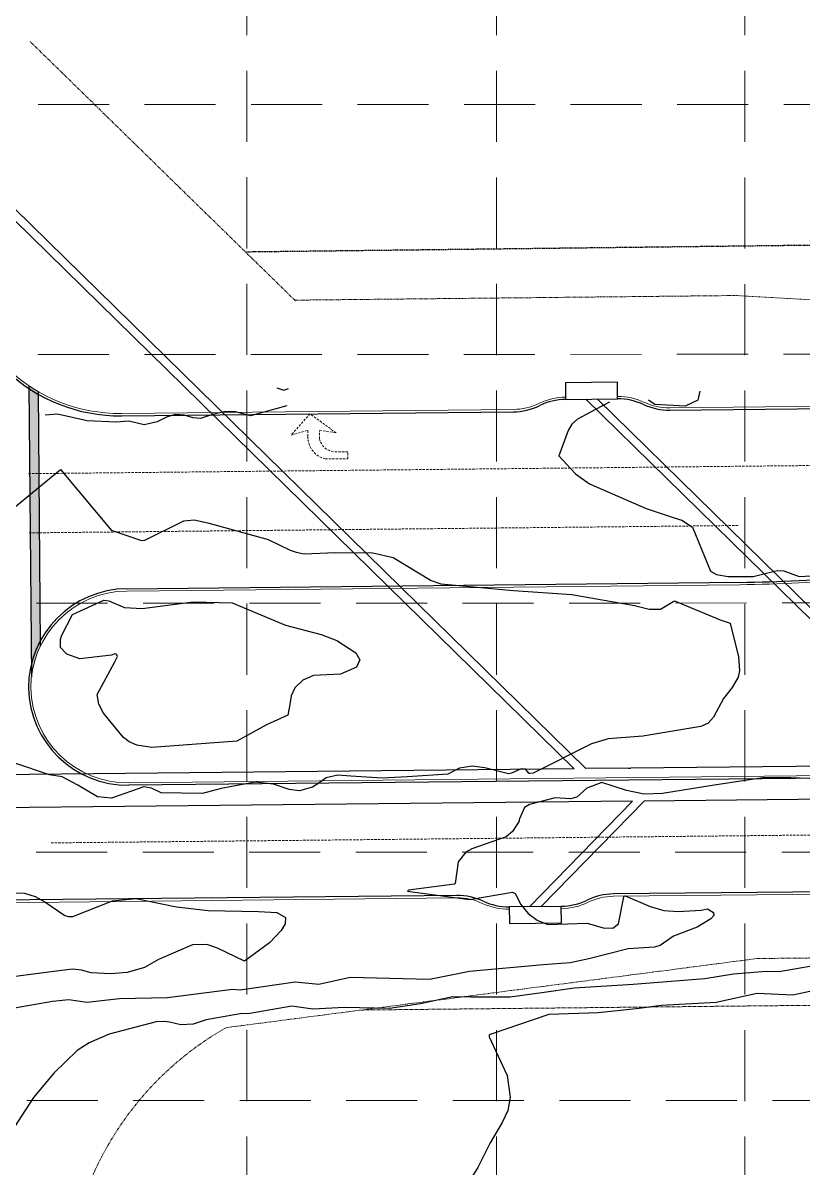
# Model space of a CAD drawing. Header units: inches. Extents: x 2520351 to 2523325, y 7106287 to 7111535.
# Drawn here: x 2521099.7 to 2521264.5, y 7109329 to 7109570.7 of the extents above; entities that cross this region are included whole.
import ezdxf

# ---------------------------------------------------------------- set-up
doc = ezdxf.new("R2010")
doc.units = ezdxf.units.IN
doc.header["$MEASUREMENT"] = 0
for name, pattern in [('DASHED', [0.75, 0.5, -0.25]), ('HIDDEN', [0.375, 0.25, -0.125]), ('Xbndy-SC$0$HIDDEN', [0.375, 0.25, -0.125]), ('Xbndy-SC$0$HIDDEN2', [0.1875, 0.125, -0.0625]), ('Xbndy-SC$0$PHANTOM2', [1.25, 0.625, -0.125, 0.125, -0.125, 0.125, -0.125]), ('Xpav-ex-sc2$0$DASHED', [0.75, 0.5, -0.25])]:
    doc.linetypes.add(name, pattern=pattern)
for name, color, linetype in [('CONTOURS', 35, 'Continuous'), ('GRID', 254, 'DASHED'), ('Xbndy-SC$0$ESMT-EX2', 7, 'Xbndy-SC$0$HIDDEN'), ('Xpav-ex-sc2$0$EX-FOC', 251, 'Continuous'), ('Xpav-ex-sc2$0$EX-PAVERS', 251, 'Continuous'), ('XPAV-sc1$0$p-foc', 11, 'Continuous'), ('xstm-SC1-ex$0$EX-STM-INLET', 14, 'Continuous'), ('xstm-SC1-ex$0$EX-STM-LINE', 14, 'Continuous')]:
    doc.layers.add(name, color=color, linetype=linetype)
for name, color, linetype, lineweight in [('Xbndy-SC$0$ESMT-EX1', 252, 'Xbndy-SC$0$HIDDEN2', 0), ('Xbndy-SC$0$ROW-EX', 5, 'Xbndy-SC$0$PHANTOM2', 0), ('Xpav-ex-sc2$0$EX-BOC', 251, 'Continuous', 0), ('Xpav-ex-sc2$0$EX-REC-INLET', 251, 'Continuous', 0), ('Xpav-ex-sc2$0$EX-STRIPES', 251, 'Xpav-ex-sc2$0$DASHED', 0)]:
    doc.layers.add(name, color=color, linetype=linetype, lineweight=lineweight)

msp = doc.modelspace()

# ---------------------------------------------------------------- hatches: boundary and pattern name
at = {"layer": 'Xpav-ex-sc2$0$EX-PAVERS'}
h = msp.add_hatch(color=254, dxfattribs=at)
edge = h.paths.add_edge_path()
edge.add_arc((2521121.89, 7109430.29), 20.5, 154.0156, 173.5558, ccw=False)
edge.add_line((2521103.46, 7109439.27), (2521103, 7109492.89))
edge.add_arc((2521120.25, 7109522.78), 34.5, 236.0744, 240.0112, ccw=False)
edge.add_line((2521100.99, 7109494.15), (2521101.52, 7109432.59))

# ---------------------------------------------------------------- linework, layer by layer
at = {"layer": 'CONTOURS'}
for p, q in [((2521153.35, 7109493.66, 732), (2521154.83, 7109493.19, 732)), ((2521154.83, 7109493.19, 732), (2521155.86, 7109493.54, 732)), ((2521242.76, 7109492.97, 731), (2521242.27, 7109491.08, 731)), ((2521223.64, 7109490.64, 731), (2521220.67, 7109489.13, 731)), ((2521233.19, 7109490.14, 731), (2521231.9, 7109491.09, 731)), ((2521242.27, 7109491.08, 731), (2521239.61, 7109489.79, 731)), ((2521107.08, 7109488.11, 732), (2521104.42, 7109487.92, 732)), ((2521113.33, 7109486.71, 732), (2521107.08, 7109488.11, 732)), ((2521131.88, 7109488.07, 732), (2521130.06, 7109487.52, 732)), ((2521133.77, 7109487.9, 732), (2521131.88, 7109488.07, 732)), ((2521139.76, 7109488.04, 732), (2521137.26, 7109487.24, 732)), ((2521142.56, 7109488.71, 732), (2521139.76, 7109488.04, 732)), ((2521144.67, 7109488.6, 732), (2521142.56, 7109488.71, 732)), ((2521147.79, 7109487.78, 732), (2521144.67, 7109488.6, 732)), ((2521155.46, 7109489.89, 732), (2521147.79, 7109487.78, 732)), ((2521220.67, 7109489.13, 731), (2521216.89, 7109487.06, 731)), ((2521239.61, 7109489.79, 731), (2521233.19, 7109490.14, 731)), ((2521119.41, 7109486.47, 732), (2521113.33, 7109486.71, 732)), ((2521122.11, 7109486.62, 732), (2521119.41, 7109486.47, 732)), ((2521125.34, 7109485.89, 732), (2521122.11, 7109486.62, 732)), ((2521128.08, 7109486.54, 732), (2521125.34, 7109485.89, 732)), ((2521130.06, 7109487.52, 732), (2521128.08, 7109486.54, 732)), ((2521135.7, 7109487.36, 732), (2521133.77, 7109487.9, 732)), ((2521137.26, 7109487.24, 732), (2521135.7, 7109487.36, 732)), ((2521215.68, 7109486.04, 731), (2521214.88, 7109484.68, 731)), ((2521216.89, 7109487.06, 731), (2521215.68, 7109486.04, 731)), ((2521214.88, 7109484.68, 731), (2521212.92, 7109479.37, 731)), ((2521212.92, 7109479.37, 731), (2521212.92, 7109479.35, 731)), ((2521212.92, 7109479.35, 731), (2521216.49, 7109475.54, 731)), ((2521097.43, 7109468.02, 732), (2521107.69, 7109476.47, 732)), ((2521107.69, 7109476.47, 732), (2521118.46, 7109463.58, 732)), ((2521216.49, 7109475.54, 731), (2521219.45, 7109473.4, 731)), ((2521219.45, 7109473.4, 731), (2521231.39, 7109468.25, 731)), ((2521231.39, 7109468.25, 731), (2521237.33, 7109466.24, 731)), ((2521237.33, 7109466.24, 731), (2521238.9, 7109465.76, 731)), ((2521125.51, 7109461.55, 732), (2521133.76, 7109465.62, 732)), ((2521133.76, 7109465.62, 732), (2521135.88, 7109465.82, 732)), ((2521135.88, 7109465.82, 732), (2521138.79, 7109465.22, 732)), ((2521138.79, 7109465.22, 732), (2521151.55, 7109461.64, 732)), ((2521238.9, 7109465.76, 731), (2521241.15, 7109464.29, 731)), ((2521241.15, 7109464.29, 731), (2521244.97, 7109454.98, 731)), ((2521118.46, 7109463.58, 732), (2521118.61, 7109463.54, 732)), ((2521118.61, 7109463.54, 732), (2521124.8, 7109461.49, 732)), ((2521124.8, 7109461.49, 732), (2521125.51, 7109461.55, 732)), ((2521151.55, 7109461.64, 732), (2521156.2, 7109459.44, 732)), ((2521156.2, 7109459.44, 732), (2521157.43, 7109459.02, 732)), ((2521157.43, 7109459.02, 732), (2521159.14, 7109458.67, 732)), ((2521159.14, 7109458.67, 732), (2521165.71, 7109458.93, 732)), ((2521165.71, 7109458.93, 732), (2521173.65, 7109458.89, 732)), ((2521173.65, 7109458.89, 732), (2521177.95, 7109457.87, 732)), ((2521177.95, 7109457.87, 732), (2521185.95, 7109453.02, 732)), ((2521244.97, 7109454.98, 731), (2521246.23, 7109454.29, 731)), ((2521246.23, 7109454.29, 731), (2521248.71, 7109453.83, 731)), ((2521253.99, 7109453.83, 731), (2521258.5, 7109455.02, 731)), ((2521258.5, 7109455.02, 731), (2521259.16, 7109455.12, 731)), ((2521259.16, 7109455.12, 731), (2521260.44, 7109455.04, 731)), ((2521260.44, 7109455.04, 731), (2521263.71, 7109453.83, 731)), ((2521263.71, 7109453.83, 731), (2521271.78, 7109454.29, 731)), ((2521185.95, 7109453.02, 732), (2521188.01, 7109452.34, 732)), ((2521188.01, 7109452.34, 732), (2521203.35, 7109450.92, 732)), ((2521248.71, 7109453.83, 731), (2521253.99, 7109453.83, 731)), ((2521203.35, 7109450.92, 732), (2521215.68, 7109450.07, 732)), ((2521215.68, 7109450.07, 732), (2521228.92, 7109447.74, 732)), ((2521110.24, 7109445.85, 733), (2521116.85, 7109448.86, 733)), ((2521116.85, 7109448.86, 733), (2521117.86, 7109448.73, 733)), ((2521117.86, 7109448.73, 733), (2521121.17, 7109447.33, 733)), ((2521121.17, 7109447.33, 733), (2521124.93, 7109447.12, 733)), ((2521124.93, 7109447.12, 733), (2521135.67, 7109448.52, 733)), ((2521135.67, 7109448.52, 733), (2521143.96, 7109448.31, 733)), ((2521143.96, 7109448.31, 733), (2521155.22, 7109443.59, 733)), ((2521228.92, 7109447.74, 732), (2521232, 7109446.93, 732)), ((2521232, 7109446.93, 732), (2521234.44, 7109446.97, 732)), ((2521234.44, 7109446.97, 732), (2521237.26, 7109448.65, 732)), ((2521237.26, 7109448.65, 732), (2521237.36, 7109448.7, 732)), ((2521237.36, 7109448.7, 732), (2521247, 7109444.72, 732)), ((2521107.91, 7109441.32, 733), (2521110.24, 7109445.85, 733)), ((2521247, 7109444.72, 732), (2521249.11, 7109443.98, 732)), ((2521155.22, 7109443.59, 733), (2521162.75, 7109441.6, 733)), ((2521249.11, 7109443.98, 732), (2521250.87, 7109436.88, 732)), ((2521107.66, 7109440.54, 733), (2521107.91, 7109441.32, 733)), ((2521107.66, 7109438.84, 733), (2521107.66, 7109440.54, 733)), ((2521162.75, 7109441.6, 733), (2521166.02, 7109440.35, 733)), ((2521166.02, 7109440.35, 733), (2521170.06, 7109437.78, 733)), ((2521109.04, 7109437.49, 733), (2521107.66, 7109438.84, 733)), ((2521111.75, 7109436.5, 733), (2521109.04, 7109437.49, 733)), ((2521118.45, 7109437.24, 733), (2521111.75, 7109436.5, 733)), ((2521119.21, 7109437.51, 733), (2521118.45, 7109437.24, 733)), ((2521119.45, 7109437.47, 733), (2521119.21, 7109437.51, 733)), ((2521119.6, 7109437.29, 733), (2521119.45, 7109437.47, 733)), ((2521119.73, 7109436.97, 733), (2521119.6, 7109437.29, 733)), ((2521170.06, 7109437.78, 733), (2521170.9, 7109436.28, 733)), ((2521115.4, 7109428.98, 733), (2521119.18, 7109435.88, 733)), ((2521119.18, 7109435.88, 733), (2521119.73, 7109436.97, 733)), ((2521170.9, 7109436.28, 733), (2521170.18, 7109434.72, 733)), ((2521250.87, 7109436.88, 732), (2521251.07, 7109434, 732)), ((2521161.13, 7109432.94, 733), (2521158.9, 7109431.96, 733)), ((2521166.79, 7109433.25, 733), (2521161.13, 7109432.94, 733)), ((2521161.13, 7109432.94, 733), (2521161.13, 7109432.94, 733)), ((2521170.18, 7109434.72, 733), (2521166.79, 7109433.25, 733)), ((2521250.8, 7109432.59, 732), (2521249.53, 7109430.46, 732)), ((2521251.07, 7109434, 732), (2521250.8, 7109432.59, 732)), ((2521157.2, 7109430.35, 733), (2521156.37, 7109428.66, 733)), ((2521158.9, 7109431.96, 733), (2521157.2, 7109430.35, 733)), ((2521249.53, 7109430.46, 732), (2521247.72, 7109428.11, 732)), ((2521115.75, 7109426.91, 733), (2521115.4, 7109428.98, 733)), ((2521156.37, 7109428.66, 733), (2521156.11, 7109426.81, 733)), ((2521247.72, 7109428.11, 732), (2521245.59, 7109424.18, 732)), ((2521116.75, 7109424.98, 733), (2521115.75, 7109426.91, 733)), ((2521156.11, 7109426.81, 733), (2521155.67, 7109424.61, 733)), ((2521120.99, 7109419.84, 733), (2521116.75, 7109424.98, 733)), ((2521155.67, 7109424.61, 733), (2521151.22, 7109422.52, 733)), ((2521244.5, 7109422.91, 732), (2521242.97, 7109422.16, 732)), ((2521245.59, 7109424.18, 732), (2521244.5, 7109422.91, 732)), ((2521151.22, 7109422.52, 733), (2521144.95, 7109419.07, 733)), ((2521242.97, 7109422.16, 732), (2521230.71, 7109420.14, 732)), ((2521122.19, 7109418.94, 733), (2521120.99, 7109419.84, 733)), ((2521123.81, 7109418.24, 733), (2521122.19, 7109418.94, 733)), ((2521127, 7109417.73, 733), (2521123.81, 7109418.24, 733)), ((2521144.95, 7109419.07, 733), (2521127, 7109417.73, 733)), ((2521219.87, 7109418.54, 732), (2521207.49, 7109412.35, 732)), ((2521223.36, 7109419.56, 732), (2521219.87, 7109418.54, 732)), ((2521230.71, 7109420.14, 732), (2521223.36, 7109419.56, 732)), ((2521105.34, 7109412.02, 732), (2521097.81, 7109414.5, 732)), ((2521191.93, 7109413.43, 732), (2521189.52, 7109412.13, 732)), ((2521194.62, 7109413.81, 732), (2521191.93, 7109413.43, 732)), ((2521197.32, 7109413.48, 732), (2521194.62, 7109413.81, 732)), ((2521202.33, 7109412.22, 732), (2521197.32, 7109413.48, 732)), ((2521204.99, 7109413.28, 732), (2521202.97, 7109412.37, 732)), ((2521205.87, 7109413.2, 732), (2521204.99, 7109413.28, 732)), ((2521206.7, 7109412.3, 732), (2521205.87, 7109413.2, 732)), ((2521108.02, 7109411.54, 732), (2521105.34, 7109412.02, 732)), ((2521111.32, 7109409.82, 732), (2521108.02, 7109411.54, 732)), ((2521163.8, 7109411.34, 732), (2521162.23, 7109410.23, 732)), ((2521166.23, 7109411.93, 732), (2521163.8, 7109411.34, 732)), ((2521169.03, 7109411.69, 732), (2521166.23, 7109411.93, 732)), ((2521175.64, 7109411.29, 732), (2521169.03, 7109411.69, 732)), ((2521180.99, 7109411.57, 732), (2521175.64, 7109411.29, 732)), ((2521189.52, 7109412.13, 732), (2521180.99, 7109411.57, 732)), ((2521202.97, 7109412.37, 732), (2521202.33, 7109412.22, 732)), ((2521206.81, 7109412.28, 732), (2521206.7, 7109412.3, 732)), ((2521207.49, 7109412.35, 732), (2521206.81, 7109412.28, 732)), ((2521256.06, 7109411.34, 731), (2521245.34, 7109409.74, 731)), ((2521260.02, 7109411.45, 731), (2521256.06, 7109411.34, 731)), ((2521269.71, 7109411.08, 731), (2521260.02, 7109411.45, 731)), ((2521115.47, 7109407.35, 732), (2521111.32, 7109409.82, 732)), ((2521125.3, 7109409.44, 732), (2521118.44, 7109407.05, 732)), ((2521126.9, 7109409.21, 732), (2521125.3, 7109409.44, 732)), ((2521128.96, 7109408.21, 732), (2521126.9, 7109409.21, 732)), ((2521141.62, 7109409.08, 732), (2521137.7, 7109408.07, 732)), ((2521148.77, 7109410.41, 732), (2521141.62, 7109409.08, 732)), ((2521152.68, 7109410.01, 732), (2521148.77, 7109410.41, 732)), ((2521155.98, 7109408.9, 732), (2521152.68, 7109410.01, 732)), ((2521158.15, 7109408.62, 732), (2521155.98, 7109408.9, 732)), ((2521160.9, 7109409.4, 732), (2521158.15, 7109408.62, 732)), ((2521162.23, 7109410.23, 732), (2521160.9, 7109409.4, 732)), ((2521218.86, 7109409.21, 731), (2521216.75, 7109407.28, 731)), ((2521222, 7109410.37, 731), (2521218.86, 7109409.21, 731)), ((2521227.25, 7109408.68, 731), (2521222, 7109410.37, 731)), ((2521230.99, 7109407.88, 731), (2521227.25, 7109408.68, 731)), ((2521245.34, 7109409.74, 731), (2521234.85, 7109408.08, 731)), ((2521118.44, 7109407.05, 732), (2521115.47, 7109407.35, 732)), ((2521137.7, 7109408.07, 732), (2521128.96, 7109408.21, 732)), ((2521212.15, 7109407.17, 731), (2521206.72, 7109405.76, 731)), ((2521215.42, 7109406.92, 731), (2521212.15, 7109407.17, 731)), ((2521216.75, 7109407.28, 731), (2521215.42, 7109406.92, 731)), ((2521234.85, 7109408.08, 731), (2521230.99, 7109407.88, 731)), ((2521205.69, 7109405.1, 731), (2521204.66, 7109402.67, 731)), ((2521206.72, 7109405.76, 731), (2521205.69, 7109405.1, 731)), ((2521204.53, 7109402.24, 731), (2521203.16, 7109400.03, 731)), ((2521204.59, 7109402.46, 731), (2521204.53, 7109402.24, 731)), ((2521204.66, 7109402.67, 731), (2521204.59, 7109402.46, 731)), ((2521201.83, 7109398.89, 731), (2521194.57, 7109396.37, 731)), ((2521203.16, 7109400.03, 731), (2521201.83, 7109398.89, 731)), ((2521194.57, 7109396.37, 731), (2521193.32, 7109395.69, 731)), ((2521193.32, 7109395.69, 731), (2521191.69, 7109393.64, 731)), ((2521191.69, 7109393.64, 731), (2521191.02, 7109389.04, 731)), ((2521190.91, 7109388.92, 731), (2521181.16, 7109387.62, 731)), ((2521191.02, 7109389.04, 731), (2521190.91, 7109388.92, 731)), ((2521095.65, 7109387.15, 732), (2521100.09, 7109387, 732)), ((2521100.09, 7109387, 732), (2521102.34, 7109386.31, 732)), ((2521181.02, 7109387.49, 731), (2521181.01, 7109387.43, 731)), ((2521181.01, 7109387.43, 731), (2521194.08, 7109385.65, 731)), ((2521181.16, 7109387.62, 731), (2521181.02, 7109387.49, 731)), ((2521194.08, 7109385.65, 731), (2521203.16, 7109387.24, 731)), ((2521203.16, 7109387.24, 731), (2521203.73, 7109386.93, 731)), ((2521203.73, 7109386.93, 731), (2521204.95, 7109384.6, 731)), ((2521102.34, 7109386.31, 732), (2521104.37, 7109385.17, 732)), ((2521104.37, 7109385.17, 732), (2521108.56, 7109382.28, 732)), ((2521110.26, 7109382.09, 732), (2521118.69, 7109385.4, 732)), ((2521118.69, 7109385.4, 732), (2521123.58, 7109385.88, 732)), ((2521123.58, 7109385.88, 732), (2521132.18, 7109384.15, 732)), ((2521132.18, 7109384.15, 732), (2521138.89, 7109383.34, 732)), ((2521204.95, 7109384.6, 731), (2521206.49, 7109382.73, 731)), ((2521225.55, 7109380.52, 731), (2521226.64, 7109386.25, 731)), ((2521226.64, 7109386.25, 731), (2521226.68, 7109386.35, 731)), ((2521226.68, 7109386.35, 731), (2521226.91, 7109386.45, 731)), ((2521226.91, 7109386.45, 731), (2521226.93, 7109386.45, 731)), ((2521226.93, 7109386.45, 731), (2521232.24, 7109384.18, 731)), ((2521232.24, 7109384.18, 731), (2521235.14, 7109383.33, 731)), ((2521108.56, 7109382.28, 732), (2521109.4, 7109382.06, 732)), ((2521109.4, 7109382.06, 732), (2521110.26, 7109382.09, 732)), ((2521138.89, 7109383.34, 732), (2521149.5, 7109383.14, 732)), ((2521149.5, 7109383.14, 732), (2521153.38, 7109382.92, 732)), ((2521153.38, 7109382.92, 732), (2521155.2, 7109381.88, 732)), ((2521155.2, 7109381.88, 732), (2521155.15, 7109380.55, 732)), ((2521206.49, 7109382.73, 731), (2521208.36, 7109381.29, 731)), ((2521235.14, 7109383.33, 731), (2521238.15, 7109383.12, 731)), ((2521238.15, 7109383.12, 731), (2521243, 7109383.39, 731)), ((2521243, 7109383.39, 731), (2521244.32, 7109383.73, 731)), ((2521244.32, 7109383.73, 731), (2521245.58, 7109382.94, 731)), ((2521245.66, 7109382.31, 731), (2521245.03, 7109381.57, 731)), ((2521245.58, 7109382.94, 731), (2521245.66, 7109382.31, 731)), ((2521155.15, 7109380.55, 732), (2521154.29, 7109379.11, 732)), ((2521208.36, 7109381.29, 731), (2521210.6, 7109380.4, 731)), ((2521210.6, 7109380.4, 731), (2521218.94, 7109380.69, 731)), ((2521218.94, 7109380.69, 731), (2521222.34, 7109379.67, 731)), ((2521222.34, 7109379.67, 731), (2521224.36, 7109379.62, 731)), ((2521224.36, 7109379.62, 731), (2521225.55, 7109380.52, 731)), ((2521242.15, 7109379.86, 731), (2521237.17, 7109377.91, 731)), ((2521245.03, 7109381.57, 731), (2521242.15, 7109379.86, 731)), ((2521154.29, 7109379.11, 732), (2521151.83, 7109376.52, 732)), ((2521237.17, 7109377.91, 731), (2521234.34, 7109375.99, 731)), ((2521135.55, 7109376.09, 732), (2521128.35, 7109373, 732)), ((2521138.62, 7109376.19, 732), (2521135.55, 7109376.09, 732)), ((2521140.87, 7109375.37, 732), (2521138.62, 7109376.19, 732)), ((2521146.58, 7109372.68, 732), (2521140.87, 7109375.37, 732)), ((2521151.83, 7109376.52, 732), (2521146.58, 7109372.68, 732)), ((2521227.56, 7109375.26, 731), (2521219.26, 7109373.15, 731)), ((2521233.1, 7109375.59, 731), (2521227.56, 7109375.26, 731)), ((2521234.34, 7109375.99, 731), (2521233.1, 7109375.59, 731)), ((2521128.35, 7109373, 732), (2521125.44, 7109371.31, 732)), ((2521215.35, 7109372.28, 731), (2521209.65, 7109371.89, 731)), ((2521219.26, 7109373.15, 731), (2521215.35, 7109372.28, 731)), ((2521274.07, 7109372.97, 730), (2521259.45, 7109370.37, 730)), ((2521105.69, 7109370.42, 732), (2521094.93, 7109369.03, 732)), ((2521110.19, 7109371, 732), (2521105.69, 7109370.42, 732)), ((2521112.1, 7109370.78, 732), (2521110.19, 7109371, 732)), ((2521114.14, 7109370.21, 732), (2521112.1, 7109370.78, 732)), ((2521118.24, 7109369.97, 732), (2521114.14, 7109370.21, 732)), ((2521121.74, 7109370.24, 732), (2521118.24, 7109369.97, 732)), ((2521125.44, 7109371.31, 732), (2521121.74, 7109370.24, 732)), ((2521194.08, 7109370.48, 731), (2521185.62, 7109368.81, 731)), ((2521209.65, 7109371.89, 731), (2521194.08, 7109370.48, 731)), ((2521249.83, 7109369.94, 730), (2521243.81, 7109368.95, 730)), ((2521256.76, 7109370.46, 730), (2521249.83, 7109369.94, 730)), ((2521259.45, 7109370.37, 730), (2521256.76, 7109370.46, 730)), ((2521157.24, 7109368.19, 731), (2521145.64, 7109366.56, 731)), ((2521162.27, 7109367.76, 731), (2521157.24, 7109368.19, 731)), ((2521168.84, 7109369.24, 731), (2521162.27, 7109367.76, 731)), ((2521185.62, 7109368.81, 731), (2521168.84, 7109369.24, 731)), ((2521228.63, 7109367.76, 730), (2521216.19, 7109366.95, 730)), ((2521243.81, 7109368.95, 730), (2521228.63, 7109367.76, 730)), ((2521120.15, 7109364.72, 731), (2521113.27, 7109363.95, 731)), ((2521130.26, 7109364.91, 731), (2521120.15, 7109364.72, 731)), ((2521143.98, 7109366.65, 731), (2521130.26, 7109364.91, 731)), ((2521145.64, 7109366.56, 731), (2521143.98, 7109366.65, 731)), ((2521190.47, 7109365.13, 730), (2521183.73, 7109363.65, 730)), ((2521194.37, 7109365.04, 730), (2521190.47, 7109365.13, 730)), ((2521202.63, 7109365.06, 730), (2521194.37, 7109365.04, 730)), ((2521209.35, 7109365.97, 730), (2521202.63, 7109365.06, 730)), ((2521216.19, 7109366.95, 730), (2521209.35, 7109365.97, 730)), ((2521254.86, 7109365.84, 729), (2521246.16, 7109363.91, 729)), ((2521262.34, 7109365.48, 729), (2521254.86, 7109365.84, 729)), ((2521267.92, 7109366.69, 729), (2521262.34, 7109365.48, 729)), ((2521105.98, 7109364.17, 731), (2521097.98, 7109362.76, 731)), ((2521109.46, 7109364.47, 731), (2521105.98, 7109364.17, 731)), ((2521113.27, 7109363.95, 731), (2521109.46, 7109364.47, 731)), ((2521156.53, 7109363.14, 730), (2521147.7, 7109361.6, 730)), ((2521160.95, 7109362.49, 730), (2521156.53, 7109363.14, 730)), ((2521167.67, 7109362.9, 730), (2521160.95, 7109362.49, 730)), ((2521177.14, 7109362.66, 730), (2521167.67, 7109362.9, 730)), ((2521183.73, 7109363.65, 730), (2521177.14, 7109362.66, 730)), ((2521229.94, 7109362.63, 729), (2521221.26, 7109361.72, 729)), ((2521234.57, 7109363.29, 729), (2521229.94, 7109362.63, 729)), ((2521246.16, 7109363.91, 729), (2521234.57, 7109363.29, 729)), ((2521129.69, 7109359.9, 730), (2521127.87, 7109359.86, 730)), ((2521130.71, 7109359.76, 730), (2521129.69, 7109359.9, 730)), ((2521138.48, 7109360.3, 730), (2521135.67, 7109359.33, 730)), ((2521145.61, 7109361.57, 730), (2521138.48, 7109360.3, 730)), ((2521147.7, 7109361.6, 730), (2521145.61, 7109361.57, 730)), ((2521210.8, 7109361.41, 729), (2521198.43, 7109357.16, 729)), ((2521221.26, 7109361.72, 729), (2521210.8, 7109361.41, 729)), ((2521127.87, 7109359.86, 730), (2521117.97, 7109357.27, 730)), ((2521133.11, 7109359.21, 730), (2521130.71, 7109359.76, 730)), ((2521135.67, 7109359.33, 730), (2521133.11, 7109359.21, 730)), ((2521113.71, 7109355.44, 730), (2521111.23, 7109353.77, 730)), ((2521117.97, 7109357.27, 730), (2521113.71, 7109355.44, 730)), ((2521198.43, 7109357.16, 729), (2521198.22, 7109357, 729)), ((2521198.22, 7109357, 729), (2521198.22, 7109356.69, 729)), ((2521198.22, 7109356.69, 729), (2521202.03, 7109348.52, 729)), ((2521111.23, 7109353.77, 730), (2521106.24, 7109349.02, 730)), ((2521106.24, 7109349.02, 730), (2521101.96, 7109343.87, 730)), ((2521202.03, 7109348.52, 729), (2521202.63, 7109343.91, 729)), ((2521101.96, 7109343.87, 730), (2521094.66, 7109332.71, 730)), ((2521202.63, 7109343.91, 729), (2521202.14, 7109341.16, 729)), ((2521202.14, 7109341.16, 729), (2521201, 7109338.61, 729)), ((2521201, 7109338.61, 729), (2521198.44, 7109334.28, 729)), ((2521198.44, 7109334.28, 729), (2521195.8, 7109329.1, 729)), ((2521195.8, 7109329.1, 729), (2521192.93, 7109324.54, 729))]:
    msp.add_line(p, q, dxfattribs=at)
at = {"layer": 'GRID', "color": 252, "linetype": 'HIDDEN', "lineweight": 0, "ltscale": 60}
for p, q in [((2521147.02, 7106553.13), (2521147.03, 7109604.34)), ((2521199.8, 7106553.12), (2521199.75, 7109604.33)), ((2521252.12, 7106553.11), (2521252.22, 7109604.32)), ((2520675.44, 7109553.44), (2522672.59, 7109553.7)), ((2520675.4, 7109500.65), (2522672.59, 7109501.06)), ((2520675.11, 7109448.17), (2522673.45, 7109448.51)), ((2520675.04, 7109395.57), (2522673.45, 7109395.87)), ((2520673.05, 7109343.22), (2522673.45, 7109343.22))]:
    msp.add_line(p, q, dxfattribs=at)
at = {"layer": 'Xbndy-SC$0$ESMT-EX1', "color": 0}
msp.add_line((2521171.26, 7109362.34), (2521392.18, 7109364.65), dxfattribs=at)
at = {"layer": 'Xbndy-SC$0$ESMT-EX2', "color": 0, "linetype": 'Xbndy-SC$0$HIDDEN'}
msp.add_line((2522525.84, 7109538.77), (2521146.78, 7109522.35), dxfattribs=at)
at = {"layer": 'Xbndy-SC$0$ROW-EX', "color": 0}
for p, q in [((2521157.33, 7109512.04), (2521101.18, 7109566.88)), ((2521157.17, 7109512.2), (2521250.54, 7109513.18)), ((2521250.54, 7109513.18), (2521400.2, 7109504.74)), ((2521254.85, 7109373.21), (2521504.33, 7109375.82)), ((2521142.65, 7109358.62), (2521254.85, 7109373.21))]:
    msp.add_line(p, q, dxfattribs=at)
msp.add_arc((2521175.78, 7109300.38), 67, 119.6392, 180.6202, dxfattribs=at)
at = {"layer": 'Xpav-ex-sc2$0$EX-BOC'}
for p, q in [((2521120.61, 7109488.28), (2521203.35, 7109489.13)), ((2521236.4, 7109489.48), (2521319.34, 7109490.34)), ((2521121.68, 7109450.79), (2521251.17, 7109452.13)), ((2521296.7, 7109412.1), (2521122.1, 7109410.29)), ((2521503.97, 7109389.24), (2521224.47, 7109386.35)), ((2521191.42, 7109386.01), (2520931.49, 7109383.31))]:
    msp.add_line(p, q, dxfattribs=at)
for centre, radius, start, end in [((2521120.25, 7109522.78), 34.5, 183.3522, 270.5933), ((2521214.59, 7109478.25), 13.5, 91.0172, 115.9268), ((2521225.39, 7109478.36), 13.5, 65.2598, 90.1691), ((2521236.27, 7109501.98), 12.5, 245.2598, 270.5933), ((2521203.22, 7109501.63), 12.5, 270.5933, 295.9268), ((2521248.06, 7109752.61), 300.5, 270.5933, 280.1537), ((2521121.89, 7109430.29), 20.5, 90.589, 179.8945), ((2521121.89, 7109430.79), 20.5, 181.292, 270.5975), ((2521191.55, 7109373.51), 12.5, 65.2569, 90.5932), ((2521202.43, 7109397.12), 13.5, 245.2569, 270.1691), ((2521213.23, 7109397.23), 13.5, 271.0172, 295.9294), ((2521224.6, 7109373.85), 12.5, 90.5932, 115.9294)]:
    msp.add_arc(centre, radius, start, end, dxfattribs=at)
at = {"layer": 'Xpav-ex-sc2$0$EX-FOC'}
for p, q in [((2521120.61, 7109487.78), (2521203.36, 7109488.63)), ((2521236.41, 7109488.98), (2521319.34, 7109489.84)), ((2521121.68, 7109451.29), (2521251.17, 7109452.63)), ((2521296.7, 7109411.6), (2521122.11, 7109409.79)), ((2521503.97, 7109389.74), (2521224.47, 7109386.85)), ((2521191.41, 7109386.51), (2520931.48, 7109383.81))]:
    msp.add_line(p, q, dxfattribs=at)
for centre, radius, start, end in [((2521120.25, 7109522.78), 35, 183.3522, 270.5933), ((2521214.59, 7109478.25), 13, 91.0172, 115.9268), ((2521225.39, 7109478.36), 13, 65.2598, 90.1691), ((2521203.22, 7109501.63), 13, 270.5933, 295.9268), ((2521236.27, 7109501.98), 13, 245.2598, 270.5933), ((2521248.06, 7109752.61), 300, 270.5933, 280.1537), ((2521121.89, 7109430.29), 21, 90.589, 179.8945), ((2521121.89, 7109430.79), 21, 181.292, 270.5975), ((2521191.55, 7109373.51), 13, 65.2569, 90.5932), ((2521224.6, 7109373.85), 13, 90.5932, 115.9294), ((2521202.43, 7109397.12), 13, 245.2569, 270.1691), ((2521213.23, 7109397.23), 13, 271.0172, 295.9294)]:
    msp.add_arc(centre, radius, start, end, dxfattribs=at)
at = {"layer": 'Xpav-ex-sc2$0$EX-PAVERS'}
for p, q in [((2521100.99, 7109494.15), (2521101.52, 7109432.59)), ((2521103.46, 7109439.27), (2521103, 7109492.89))]:
    msp.add_line(p, q, dxfattribs=at)
at = {"layer": 'Xpav-ex-sc2$0$EX-REC-INLET'}
for points in [[(2521225.32, 7109494.86), (2521214.32, 7109494.75), (2521214.35, 7109491.25), (2521225.35, 7109491.36), (2521225.32, 7109494.86)], [(2521213.46, 7109384.23), (2521202.46, 7109384.12), (2521202.5, 7109380.62), (2521213.5, 7109380.73), (2521213.46, 7109384.23)]]:
    msp.add_lwpolyline(points, close=True, dxfattribs=at)
at = {"layer": 'Xpav-ex-sc2$0$EX-STRIPES'}
for p, q in [((2521160.39, 7109488.19), (2521156.39, 7109483.69)), ((2521165.89, 7109484.19), (2521160.39, 7109488.19)), ((2521156.39, 7109483.69), (2521159.89, 7109484.69)), ((2521159.89, 7109484.69), (2521159.89, 7109483.44)), ((2521159.89, 7109483.44), (2521159.89, 7109483.44)), ((2521162.39, 7109484.69), (2521165.89, 7109484.19)), ((2521162.39, 7109482.94), (2521162.39, 7109484.69)), ((2521162.39, 7109482.94), (2521162.39, 7109482.94)), ((2521163.59, 7109478.69), (2521168.39, 7109478.69)), ((2521163.59, 7109478.69), (2521163.59, 7109478.69)), ((2521165.39, 7109480.19), (2521165.39, 7109480.19)), ((2521168.39, 7109480.19), (2521165.39, 7109480.19)), ((2521168.39, 7109478.69), (2521168.39, 7109480.19)), ((2521250.92, 7109477.13), (2521502.85, 7109479.73)), ((2521100.92, 7109475.57), (2521250.92, 7109477.13)), ((2521101.05, 7109463.07), (2521251.04, 7109464.63)), ((2521105.72, 7109397.62), (2521503.66, 7109401.74))]:
    msp.add_line(p, q, dxfattribs=at)
for centre, radius, start, end in [((2521164.84, 7109483.48), 4.95, 180.446, 255.3081), ((2521165.82, 7109483.67), 3.5, 191.9421, 263.0372)]:
    msp.add_arc(centre, radius, start, end, dxfattribs=at)
at = {"layer": 'XPAV-sc1$0$p-foc', "color": 7}
msp.add_arc((2521837.71, 7110047.84), 1487, 271.16849, 271.16849, dxfattribs=at)
at = {"layer": 'xstm-SC1-ex$0$EX-STM-INLET', "color": 170}
for points in [[(2521225.32, 7109494.86), (2521214.32, 7109494.75), (2521214.35, 7109491.25), (2521225.35, 7109491.36), (2521225.32, 7109494.86)], [(2521213.46, 7109384.23), (2521202.46, 7109384.12), (2521202.5, 7109380.62), (2521213.5, 7109380.73), (2521213.46, 7109384.23)]]:
    msp.add_lwpolyline(points, close=True, dxfattribs=at)
at = {"layer": 'xstm-SC1-ex$0$EX-STM-LINE', "color": 170}
for p, q in [((2521091.08, 7109538.26), (2521218.65, 7109413.3)), ((2521091.11, 7109535.79), (2521216.18, 7109413.28)), ((2521218.62, 7109491.29), (2521297.41, 7109414.12)), ((2521221.09, 7109491.32), (2521299.88, 7109414.14)), ((2521216.18, 7109413.28), (2521072.84, 7109411.79)), ((2521227.56, 7109413.39), (2521218.65, 7109413.3)), ((2521227.56, 7109413.39), (2521228.16, 7109413.4)), ((2521297.41, 7109414.12), (2521228.16, 7109413.4)), ((2521228.51, 7109406.4), (2521028.31, 7109404.33)), ((2521206.72, 7109384.16), (2521228.51, 7109406.4)), ((2521209.2, 7109384.19), (2521230.98, 7109406.43)), ((2521307.23, 7109407.22), (2521230.98, 7109406.43))]:
    msp.add_line(p, q, dxfattribs=at)

doc.saveas('drawing.dxf')
